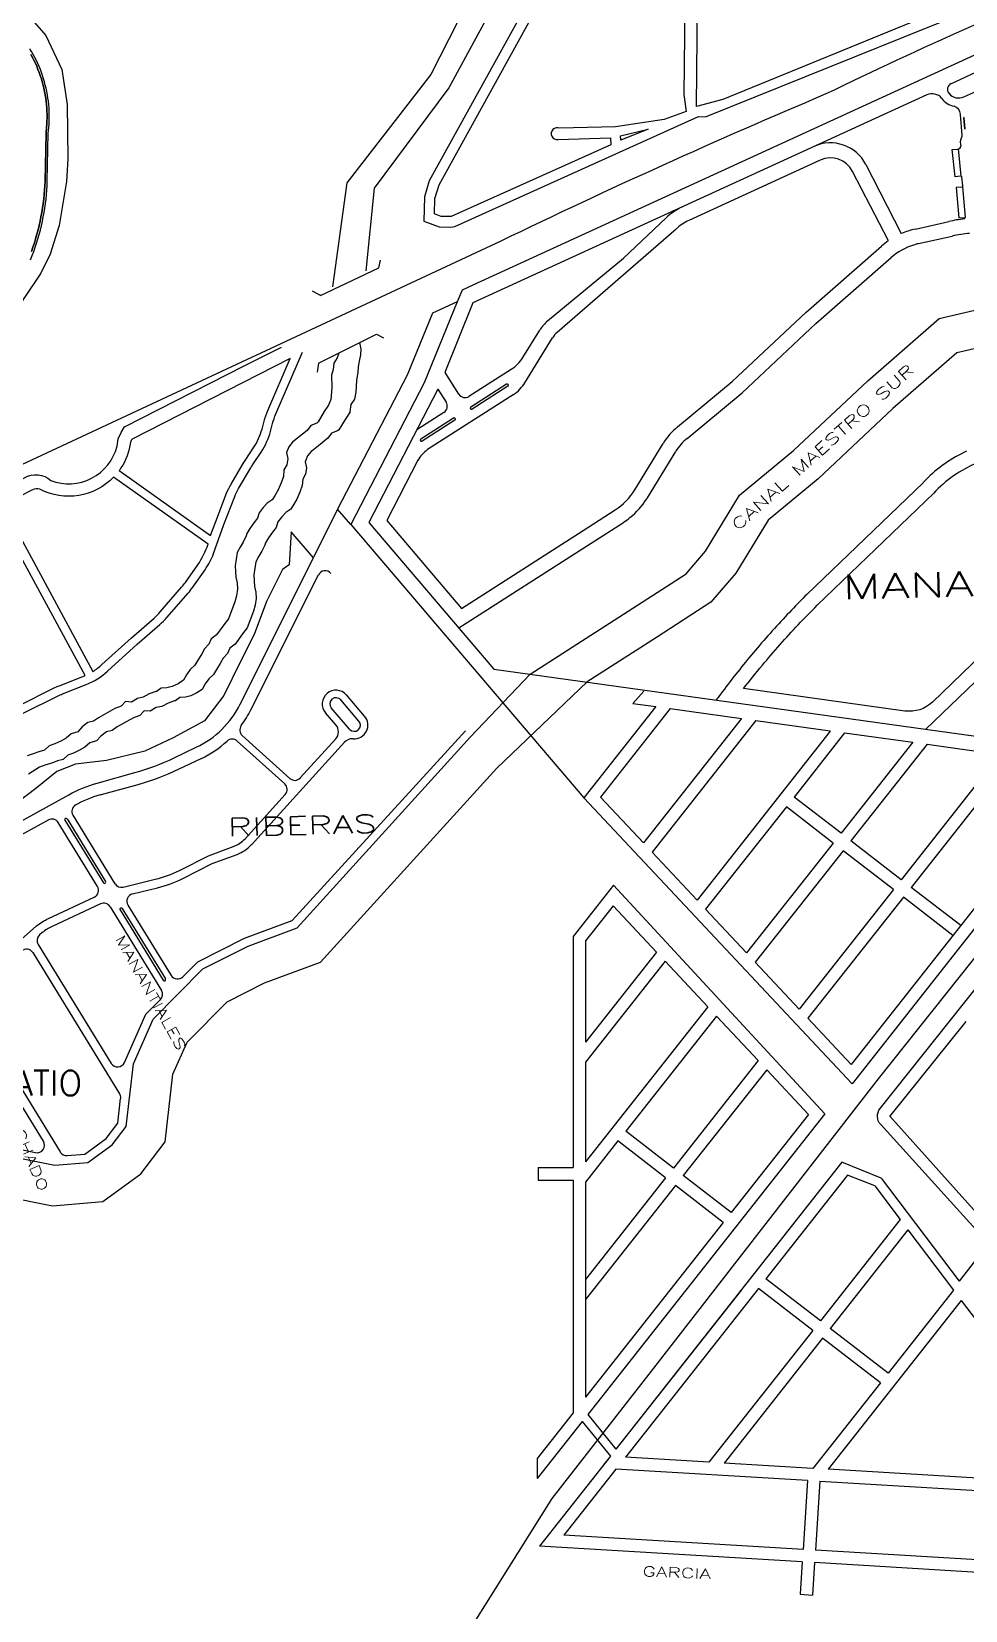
# Model space of a CAD drawing. Header units: millimetres. Extents: x 4374322 to 4409026, y 6503580 to 6534206.
# Drawn here: x 4382959 to 4383708, y 6519590 to 6520856 of the extents above; entities that cross this region are included whole.
import ezdxf

# ---------------------------------------------------------------- set-up
doc = ezdxf.new("R2010")
doc.units = ezdxf.units.MM
for name, color, linetype in [('CANAL', 252, 'Continuous'), ('FERROCARRIL', 252, 'VÍAS'), ('LINEA CALLE', 252, 'Continuous'), ('NOMBRE BARRIO', 8, 'Continuous'), ('NOMBRE CALLE', 252, 'Continuous')]:
    doc.layers.add(name, color=color, linetype=linetype)
doc.styles.add('ROMANS', font='romans')
doc.styles.add('S1', font='ROMANS')
doc.linetypes.add('VÍAS', pattern='A,3.81,[130,ltypeshp.shx,S=6.35,R=0,X=0,Y=0],3.81', length=7.62)

msp = doc.modelspace()

# ---------------------------------------------------------------- linework, layer by layer
at = {"layer": 'CANAL', "transparency": 33554687}
for p, q in [((4383190.3, 6520644.2), (4383237.3, 6520666.3)), ((4383237.3, 6520666.3), (4383238.6, 6520672.5)), ((4383226.8, 6520664), (4383226.8, 6520664)), ((4383190.3, 6520644.2), (4383183.9, 6520647.7)), ((4383686.7, 6520625.8), (4383715.3, 6520632.3)), ((4383629.4, 6520575.8), (4383686.7, 6520625.8)), ((4383188.9, 6520589.9), (4383235.3, 6520613.1)), ((4383223, 6520601.2), (4383222, 6520606.5)), ((4383235.3, 6520613.1), (4383241, 6520610.3)), ((4383718.2, 6520602.2), (4383700.7, 6520598.2)), ((4383188.9, 6520589.9), (4383187.7, 6520582.7)), ((4383201, 6520589.9), (4383200.6, 6520584.8)), ((4383203.9, 6520594.1), (4383201, 6520589.9)), ((4383205.2, 6520598), (4383203.9, 6520594.1)), ((4383220.9, 6520586.9), (4383221.8, 6520591.5)), ((4383221.8, 6520591.5), (4383222.7, 6520596.6)), ((4383222.7, 6520596.6), (4383223, 6520601.2)), ((4383700.7, 6520598.2), (4383649.5, 6520553.5)), ((4383200.6, 6520584.8), (4383199.2, 6520580.2)), ((4383199.2, 6520580.2), (4383199.5, 6520570)), ((4383219.6, 6520576.2), (4383220.5, 6520582.3)), ((4383220.5, 6520582.3), (4383220.9, 6520586.9)), ((4383199.5, 6520570), (4383198.7, 6520560.8)), ((4383218, 6520560.9), (4383218.9, 6520566.5)), ((4383218.9, 6520566.5), (4383219.3, 6520571.1)), ((4383219.3, 6520571.1), (4383219.6, 6520576.2)), ((4383569.7, 6520519.7), (4383629.4, 6520575.8)), ((4383193.4, 6520551), (4383188.5, 6520542.8)), ((4383196.8, 6520556.2), (4383193.4, 6520551)), ((4383198.7, 6520560.8), (4383196.8, 6520556.2)), ((4383214.1, 6520550.9), (4383215.1, 6520556.7)), ((4383215.1, 6520556.7), (4383218, 6520560.9)), ((4383649.5, 6520553.5), (4383589.6, 6520497.2)), ((4383182.6, 6520540), (4383179.7, 6520535.8)), ((4383187.4, 6520541.7), (4383182.6, 6520540)), ((4383188.5, 6520542.8), (4383187.4, 6520541.7)), ((4383210.1, 6520544.8), (4383205.2, 6520536.5)), ((4383214.1, 6520550.9), (4383210.1, 6520544.8)), ((4383168, 6520526.5), (4383165.1, 6520522.9)), ((4383172.1, 6520529.9), (4383168, 6520526.5)), ((4383179.7, 6520535.8), (4383172.1, 6520529.9)), ((4383196.4, 6520529.6), (4383188.8, 6520523.7)), ((4383199.2, 6520533.8), (4383196.4, 6520529.6)), ((4383204, 6520535.5), (4383199.2, 6520533.8)), ((4383205.2, 6520536.5), (4383204, 6520535.5)), ((4383165.1, 6520522.9), (4383163.1, 6520518.1)), ((4383163.1, 6520518.1), (4383164.1, 6520513.2)), ((4383164.1, 6520513.2), (4383163.3, 6520508.3)), ((4383180.1, 6520515.6), (4383178.1, 6520510.8)), ((4383183, 6520519.1), (4383180.1, 6520515.6)), ((4383184.7, 6520520.3), (4383183, 6520519.1)), ((4383188.8, 6520523.7), (4383184.7, 6520520.3)), ((4383526.6, 6520483.9), (4383569.7, 6520519.7)), ((4383161.1, 6520504.2), (4383160.8, 6520499.1)), ((4383163.3, 6520508.3), (4383161.1, 6520504.2)), ((4383178.3, 6520500.9), (4383176.2, 6520496.8)), ((4383178.1, 6520510.8), (4383179.1, 6520505.8)), ((4383179.1, 6520505.8), (4383178.3, 6520500.9)), ((4383156.5, 6520488.3), (4383154.1, 6520484.1)), ((4383158.9, 6520493.9), (4383156.5, 6520488.3)), ((4383160.8, 6520499.1), (4383158.9, 6520493.9)), ((4383175.8, 6520491.7), (4383173.9, 6520486.5)), ((4383176.2, 6520496.8), (4383175.8, 6520491.7)), ((4383589.6, 6520497.2), (4383549.5, 6520464)), ((4383147.6, 6520477.6), (4383144.3, 6520474.1)), ((4383151.7, 6520480.2), (4383147.6, 6520477.6)), ((4383154.1, 6520484.1), (4383151.7, 6520480.2)), ((4383169.1, 6520476.7), (4383166.7, 6520472.8)), ((4383171.5, 6520480.9), (4383169.1, 6520476.7)), ((4383173.9, 6520486.5), (4383171.5, 6520480.9)), ((4383499.1, 6520439.2), (4383526.6, 6520483.9)), ((4383139.8, 6520465.5), (4383136.9, 6520461.8)), ((4383141.2, 6520469.9), (4383139.8, 6520465.5)), ((4383144.3, 6520474.1), (4383141.2, 6520469.9)), ((4383156.2, 6520462.5), (4383154.8, 6520458.1)), ((4383159.3, 6520466.7), (4383156.2, 6520462.5)), ((4383162.6, 6520470.2), (4383159.3, 6520466.7)), ((4383166.7, 6520472.8), (4383162.6, 6520470.2)), ((4383549.5, 6520464), (4383523.5, 6520421.5)), ((4383130.7, 6520451.3), (4383128.4, 6520446.4)), ((4383131.2, 6520453.3), (4383130.7, 6520451.3)), ((4383131.2, 6520453.3), (4383130.7, 6520451.3)), ((4383133.6, 6520457.2), (4383131.2, 6520453.3)), ((4383136.9, 6520461.8), (4383133.6, 6520457.2)), ((4383148.6, 6520449.8), (4383146.2, 6520445.9)), ((4383151.9, 6520454.4), (4383148.6, 6520449.8)), ((4383151.9, 6520454.4), (4383148.6, 6520449.8)), ((4383154.8, 6520458.1), (4383151.9, 6520454.4)), ((4383123.5, 6520437.9), (4383122, 6520427.4)), ((4383125.9, 6520442.4), (4383123.5, 6520437.9)), ((4383128.4, 6520446.4), (4383125.9, 6520442.4)), ((4383143.4, 6520439), (4383140.9, 6520435)), ((4383145.7, 6520444), (4383143.4, 6520439)), ((4383146.2, 6520445.9), (4383145.7, 6520444)), ((4383483.6, 6520420.9), (4383499.1, 6520439.2)), ((4383122, 6520427.4), (4383122.4, 6520418.2)), ((4383138.5, 6520430.5), (4383137, 6520420)), ((4383140.9, 6520435), (4383138.5, 6520430.5)), ((4383122.4, 6520418.2), (4383123.6, 6520413.7)), ((4383123.6, 6520413.7), (4383123.9, 6520408.6)), ((4383137, 6520420), (4383137.4, 6520410.8)), ((4383523.5, 6520421.5), (4383503.6, 6520398.1)), ((4383123.1, 6520403.3), (4383121.8, 6520398.5)), ((4383123.9, 6520408.6), (4383123.1, 6520403.3)), ((4383137.4, 6520410.8), (4383138.6, 6520406.3)), ((4383138.9, 6520401.2), (4383138.1, 6520395.9)), ((4383138.6, 6520406.3), (4383138.9, 6520401.2)), ((4383121.8, 6520398.5), (4383116.7, 6520384.9)), ((4383136.8, 6520391.1), (4383131.7, 6520377.5)), ((4383138.1, 6520395.9), (4383136.8, 6520391.1)), ((4383112.8, 6520380.1), (4383106.9, 6520372)), ((4383116.7, 6520384.9), (4383112.8, 6520380.1)), ((4383131.7, 6520377.5), (4383127.8, 6520372.7)), ((4383100.8, 6520364.4), (4383097.3, 6520360.8)), ((4383102.7, 6520368.8), (4383100.8, 6520364.4)), ((4383106.9, 6520372), (4383102.7, 6520368.8)), ((4383117.7, 6520361.4), (4383115.8, 6520357)), ((4383121.9, 6520364.6), (4383117.7, 6520361.4)), ((4383127.8, 6520372.7), (4383121.9, 6520364.6)), ((4383092, 6520351.7), (4383089.5, 6520347.7)), ((4383094.9, 6520356.3), (4383092, 6520351.7)), ((4383097.3, 6520360.8), (4383094.9, 6520356.3)), ((4383109.9, 6520348.9), (4383107, 6520344.3)), ((4383112.3, 6520353.4), (4383109.9, 6520348.9)), ((4383115.8, 6520357), (4383112.3, 6520353.4)), ((4383083, 6520340), (4383080.6, 6520335.6)), ((4383085.9, 6520344.1), (4383083, 6520340)), ((4383089.5, 6520347.7), (4383085.9, 6520344.1)), ((4383100.9, 6520336.7), (4383098, 6520332.6)), ((4383104.5, 6520340.3), (4383100.9, 6520336.7)), ((4383107, 6520344.3), (4383104.5, 6520340.3)), ((4383053.1, 6520324.6), (4383048.1, 6520322)), ((4383053.1, 6520324.6), (4383048.1, 6520322)), ((4383058.3, 6520326.5), (4383053.1, 6520324.6)), ((4383058.3, 6520326.5), (4383053.1, 6520324.6)), ((4383062.5, 6520329.2), (4383058.5, 6520326.2)), ((4383062.5, 6520329.2), (4383058.5, 6520326.2)), ((4383067.1, 6520329.4), (4383062.5, 6520329.2)), ((4383067.1, 6520329.4), (4383062.5, 6520329.2)), ((4383071.5, 6520330.6), (4383067.1, 6520329.4)), ((4383071.5, 6520330.6), (4383067.1, 6520329.4)), ((4383076.3, 6520332.8), (4383071.5, 6520330.6)), ((4383076.3, 6520332.8), (4383071.5, 6520330.6)), ((4383080.6, 6520335.6), (4383076.3, 6520332.8)), ((4383086.5, 6520323.2), (4383082.1, 6520322)), ((4383091.3, 6520325.5), (4383086.5, 6520323.2)), ((4383095.6, 6520328.2), (4383091.3, 6520325.5)), ((4383098, 6520332.6), (4383095.6, 6520328.2)), ((4383025.4, 6520312.8), (4383012.4, 6520305.5)), ((4383025.4, 6520312.8), (4383012.4, 6520305.5)), ((4383030.6, 6520314.7), (4383025.4, 6520312.8)), ((4383030.6, 6520314.7), (4383025.4, 6520312.8)), ((4383034, 6520318.5), (4383030.6, 6520314.7)), ((4383034, 6520318.5), (4383030.6, 6520314.7)), ((4383038.8, 6520318.1), (4383034, 6520318.5)), ((4383038.8, 6520318.1), (4383034, 6520318.5)), ((4383043.5, 6520321), (4383038.8, 6520318.1)), ((4383043.5, 6520321), (4383038.8, 6520318.1)), ((4383048.1, 6520322), (4383043.5, 6520321)), ((4383048.1, 6520322), (4383043.5, 6520321)), ((4383049, 6520311.1), (4383045.6, 6520307.3)), ((4383049, 6520311.1), (4383045.6, 6520307.3)), ((4383053.8, 6520310.7), (4383049, 6520311.1)), ((4383053.8, 6520310.7), (4383049, 6520311.1)), ((4383058.5, 6520313.6), (4383053.8, 6520310.7)), ((4383058.5, 6520313.6), (4383053.8, 6520310.7)), ((4383063.1, 6520314.6), (4383058.5, 6520313.6)), ((4383063.1, 6520314.6), (4383058.5, 6520313.6)), ((4383068.1, 6520317.2), (4383063.1, 6520314.6)), ((4383068.1, 6520317.2), (4383063.1, 6520314.6)), ((4383073.3, 6520319.1), (4383068.1, 6520317.2)), ((4383073.3, 6520319.1), (4383068.1, 6520317.2)), ((4383077.5, 6520321.8), (4383073.5, 6520318.8)), ((4383077.5, 6520321.8), (4383073.5, 6520318.8)), ((4383082.1, 6520322), (4383077.5, 6520321.8)), ((4382999.3, 6520298.1), (4382995.8, 6520294.3)), ((4382999.3, 6520298.1), (4382995.8, 6520294.3)), ((4383003.8, 6520301.6), (4382999.3, 6520298.1)), ((4383003.8, 6520301.6), (4382999.3, 6520298.1)), ((4383008.4, 6520302.7), (4383003.8, 6520301.6)), ((4383008.4, 6520302.7), (4383003.8, 6520301.6)), ((4383012.4, 6520305.5), (4383008.4, 6520302.7)), ((4383012.4, 6520305.5), (4383008.4, 6520302.7)), ((4383027.4, 6520298.1), (4383023.4, 6520295.3)), ((4383027.4, 6520298.1), (4383023.4, 6520295.3)), ((4383040.4, 6520305.5), (4383027.4, 6520298.1)), ((4383040.4, 6520305.5), (4383027.4, 6520298.1)), ((4383045.6, 6520307.3), (4383040.4, 6520305.5)), ((4383045.6, 6520307.3), (4383040.4, 6520305.5)), ((4382982.1, 6520286.8), (4382977.3, 6520284.6)), ((4382982.1, 6520286.8), (4382977.3, 6520284.6)), ((4382986.4, 6520289.2), (4382982.1, 6520286.8)), ((4382986.4, 6520289.2), (4382982.1, 6520286.8)), ((4382990.3, 6520292.7), (4382986.4, 6520289.2)), ((4382990.3, 6520292.7), (4382986.4, 6520289.2)), ((4382995.8, 6520294.3), (4382990.3, 6520292.7)), ((4382995.8, 6520294.3), (4382990.3, 6520292.7)), ((4383005.3, 6520285.3), (4383001.4, 6520281.8)), ((4383005.3, 6520285.3), (4383001.4, 6520281.8)), ((4383010.8, 6520286.9), (4383005.3, 6520285.3)), ((4383010.8, 6520286.9), (4383005.3, 6520285.3)), ((4383014.3, 6520290.7), (4383010.8, 6520286.9)), ((4383014.3, 6520290.7), (4383010.8, 6520286.9)), ((4383018.8, 6520294.2), (4383014.3, 6520290.7)), ((4383018.8, 6520294.2), (4383014.3, 6520290.7)), ((4383023.4, 6520295.3), (4383018.8, 6520294.2)), ((4383023.4, 6520295.3), (4383018.8, 6520294.2)), ((4382959.9, 6520276.6), (4382955.1, 6520275.1)), ((4382959.9, 6520276.6), (4382955.1, 6520275.1)), ((4382964.4, 6520278.3), (4382959.9, 6520276.6)), ((4382964.4, 6520278.3), (4382959.9, 6520276.6)), ((4382969, 6520279.4), (4382964.4, 6520278.3)), ((4382969, 6520279.4), (4382964.4, 6520278.3)), ((4382972.8, 6520282.9), (4382969, 6520279.4)), ((4382972.8, 6520282.9), (4382969, 6520279.4)), ((4382977.3, 6520284.6), (4382972.8, 6520282.9)), ((4382977.3, 6520284.6), (4382972.8, 6520282.9)), ((4382987.8, 6520275.5), (4382984, 6520272)), ((4382987.8, 6520275.5), (4382984, 6520272)), ((4382992.3, 6520277.2), (4382987.8, 6520275.5)), ((4382992.3, 6520277.2), (4382987.8, 6520275.5)), ((4382997.1, 6520279.4), (4382992.3, 6520277.2)), ((4382997.1, 6520279.4), (4382992.3, 6520277.2)), ((4383001.4, 6520281.8), (4382997.1, 6520279.4)), ((4383001.4, 6520281.8), (4382997.1, 6520279.4)), ((4382964.9, 6520265.9), (4382956.3, 6520260.2)), ((4382964.9, 6520265.9), (4382956.3, 6520260.2)), ((4382970.1, 6520267.7), (4382964.9, 6520265.9)), ((4382970.1, 6520267.7), (4382964.9, 6520265.9)), ((4382974.9, 6520269.2), (4382970.1, 6520267.7)), ((4382974.9, 6520269.2), (4382970.1, 6520267.7)), ((4382979.4, 6520270.9), (4382974.9, 6520269.2)), ((4382979.4, 6520270.9), (4382974.9, 6520269.2)), ((4382984, 6520272), (4382979.4, 6520270.9)), ((4382984, 6520272), (4382979.4, 6520270.9))]:
    msp.add_line(p, q, dxfattribs=at)
at = {"layer": 'CANAL', "linetype": 'Continuous', "transparency": 33554687}
for p, q in [((4383440.9, 6520393.3), (4383483.6, 6520420.9)), ((4383358.7, 6520340.5), (4383440.9, 6520393.3)), ((4383503.6, 6520398.1), (4383460, 6520369.9)), ((4383460, 6520369.9), (4383404.2, 6520334.2)), ((4383310.8, 6520290.1), (4383358.7, 6520340.5)), ((4383331.8, 6520265.1), (4383404.2, 6520334.2)), ((4383171.7, 6520137), (4383310.8, 6520290.1)), ((4383132.3, 6520122.4), (4383171.7, 6520137)), ((4383096.1, 6520104.1), (4383132.3, 6520122.4)), ((4383056.3, 6520063.7), (4383096.1, 6520104.1)), ((4383040.3, 6520027.9), (4383056.3, 6520063.7)), ((4383034.6, 6519977.8), (4383040.3, 6520027.9)), ((4383023.4, 6519963), (4383034.6, 6519977.8)), ((4383003.9, 6519948.8), (4383023.4, 6519963)), ((4382977.3, 6519946.6), (4383003.9, 6519948.8))]:
    msp.add_line(p, q, dxfattribs=at)
at = {"layer": 'CANAL', "transparency": 33554687}
for points in [[(4383708.6, 6521180.2), (4383656.6, 6521160.8), (4383595.4, 6521154.1), (4383534.8, 6521131.9), (4383446, 6521094.8), (4383428.1, 6521069.7), (4383401.1, 6521044), (4383382.8, 6521005.4), (4383354.9, 6520961.7), (4383322.3, 6520906.7), (4383278.9, 6520821.4), (4383211.4, 6520734.4), (4383200, 6520651.1)], [(4383712, 6521159.1), (4383658, 6521142.5), (4383608, 6521139.4), (4383541, 6521114), (4383460.9, 6521077.6), (4383442.5, 6521054.5), (4383419.1, 6521029.8), (4383399.1, 6520994.9), (4383371.9, 6520951.7), (4383339.9, 6520896.5), (4383293.3, 6520810.6), (4383233.4, 6520730.3), (4383226.8, 6520664)], [(4382979.8, 6521018.3), (4382971.6, 6521000.9), (4382956, 6520981.6), (4382936.7, 6520959.1), (4382929.2, 6520945), (4382925.2, 6520927), (4382929, 6520900.9), (4382942.5, 6520884.5), (4382970.1, 6520852.6), (4382983, 6520825.4), (4382987.1, 6520797.3), (4382987.8, 6520753.8), (4382986.8, 6520735.5), (4382980.9, 6520700.3), (4382973.5, 6520677.4), (4382966.2, 6520662), (4382952.5, 6520641.7), (4382943.8, 6520625.3), (4382935.2, 6520603.1), (4382930.2, 6520580.8), (4382915.6, 6520552)], [(4382957.8, 6520672.7), (4382959.1, 6520676.1), (4382960.4, 6520679.4), (4382961.6, 6520682.8), (4382962.7, 6520686.2), (4382963.8, 6520689.7), (4382964.8, 6520693.1), (4382965.7, 6520696.6), (4382966.6, 6520700.1), (4382967.4, 6520703.6), (4382968.1, 6520707.1), (4382968.7, 6520710.7), (4382969.3, 6520714.2), (4382969.8, 6520717.8), (4382970.3, 6520721.4), (4382970.6, 6520725), (4382970.9, 6520728.5), (4382971.2, 6520732.1), (4382971.3, 6520735.7), (4382972.1, 6520774.3), (4382972.6, 6520778.7), (4382972.7, 6520781.4), (4382972.9, 6520784), (4382972.9, 6520786.7), (4382972.9, 6520789.3), (4382972.8, 6520791.9), (4382972.7, 6520794.6), (4382972.4, 6520797.2), (4382972.2, 6520799.9), (4382971.8, 6520802.5), (4382971.4, 6520805.1), (4382970.9, 6520807.7), (4382970.4, 6520810.3), (4382969.7, 6520812.9), (4382969, 6520815.4), (4382968.3, 6520818), (4382967.5, 6520820.5), (4382966.6, 6520823), (4382965.7, 6520825.5), (4382964.7, 6520827.9), (4382963.6, 6520830.3), (4382962.5, 6520832.7), (4382961.3, 6520835.1), (4382960, 6520837.4), (4382958.7, 6520839.7), (4382957.3, 6520842)]]:
    msp.add_lwpolyline(points, dxfattribs=at)
at = {"layer": 'CANAL', "linetype": 'Continuous', "transparency": 33554687}
for points in [[(4382483.2, 6519885.9), (4382547.3, 6519887.1), (4382588.2, 6519884.1), (4382623.9, 6519890.2), (4382643.6, 6519899.4), (4382657.5, 6519906), (4382675.4, 6519920.6), (4382692.6, 6519944.2), (4382704.4, 6519957.1), (4382719.2, 6519964.5), (4382743.3, 6519963.9), (4382780.4, 6519955.7), (4382819.2, 6519947.8), (4382898.1, 6519929.7), (4382975.4, 6519914.1), (4383015.7, 6519917.5), (4383046.4, 6519939.8), (4383065.9, 6519965.5), (4383072, 6520019.6), (4383083.5, 6520045.3), (4383115.5, 6520077.8), (4383145.4, 6520092.8), (4383190.5, 6520109.6), (4383331.8, 6520265.1)], [(4382488.5, 6519918.2), (4382548.2, 6519919.3), (4382586.6, 6519916.5), (4382614.1, 6519921.2), (4382647.2, 6519936.8), (4382667.4, 6519964.5), (4382684.5, 6519983.2), (4382711.9, 6519997), (4382747.2, 6519996), (4382787.1, 6519987.2), (4382830.4, 6519978.4), (4382905, 6519961.2), (4382977.3, 6519946.6), (4383003.9, 6519948.8), (4383023.4, 6519963), (4383034.6, 6519977.8), (4383040.3, 6520027.9), (4383056.3, 6520063.7), (4383096.1, 6520104.1)]]:
    msp.add_lwpolyline(points, dxfattribs=at)
at = {"layer": 'FERROCARRIL', "ltscale": 0.3, "transparency": 33554687}
msp.add_lwpolyline([(4378346.5, 6520095), (4381002.5, 6520286.7), (4382612.5, 6520402.9, 0.074404), (4382938.9, 6520502.9), (4383335.4, 6520688, -0.013028), (4383596.1, 6520806, -0.015864), (4383825.9, 6520908.7), (4383865.3, 6520924.7), (4384438.8, 6521025.2), (4386238.2, 6521340.6)], format="xyb", dxfattribs=at)
msp.add_lwpolyline([(4383100.1, 6519244.9), (4383123.4, 6519276.4), (4383376.1, 6519679.4), (4383455.9, 6519781.5), (4383638, 6520016), (4383834.2, 6520262.3), (4384198.9, 6520748.9)], dxfattribs=at)
at = {"layer": 'LINEA CALLE', "transparency": 33554687}
for p, q in [((4383696.1, 6520814), (4383719.9, 6520825)), ((4383694.4, 6520806.2), (4383694.6, 6520806)), ((4383694.5, 6520806.3), (4383694.7, 6520806)), ((4383706.4, 6520803.4), (4383721.3, 6520810.2)), ((4383705.1, 6520772.6), (4383703.6, 6520789.4)), ((4383707.1, 6520777.9), (4383706.3, 6520786.7)), ((4383707.1, 6520777.9), (4383706.3, 6520786.7)), ((4383707.4, 6520777.9), (4383706.6, 6520786.7)), ((4383707.4, 6520777.9), (4383706.6, 6520786.7)), ((4383704.1, 6520764.6), (4383703.8, 6520767.9)), ((4383697, 6520761.1), (4383701.3, 6520761.6)), ((4383699.4, 6520739.3), (4383697, 6520761.1)), ((4383704.3, 6520739.8), (4383702, 6520761.7)), ((4383703.8, 6520739.8), (4383699.4, 6520739.3)), ((4383704.7, 6520731.1), (4383700.2, 6520730.7)), ((4383700.2, 6520730.7), (4383702.4, 6520706.4)), ((4383705.6, 6520732.2), (4383704.9, 6520738.9)), ((4383705.2, 6520731.3), (4383707.4, 6520706.7)), ((4383702.4, 6520706.4), (4383707.4, 6520706.8)), ((4383707, 6520705.5), (4383707.4, 6520706.7)), ((4383441, 6520316.9), (4383459.3, 6520314.4)), ((4383470.8, 6520312.8), (4383528, 6520304.9)), ((4383539.5, 6520303.3), (4383599.3, 6520295)), ((4383610.8, 6520293.4), (4383665.4, 6520285.8)), ((4383676.9, 6520284.2), (4383735.4, 6520276.1)), ((4383401.7, 6520241.3), (4383616.7, 6520012)), ((4383414.9, 6520241.9), (4383449.4, 6520205.1)), ((4383456.4, 6520197.8), (4383492.4, 6520159.3)), ((4383499.3, 6520152), (4383532.2, 6520116.9)), ((4383539.1, 6520109.5), (4383574.4, 6520071.8)), ((4383581.3, 6520064.5), (4383616.1, 6520027.4)), ((4383581, 6519693.7), (4383427.4, 6519702.9)), ((4383502, 6519708.5), (4383434.9, 6519712.5)), ((4383585.4, 6519703.5), (4383514.1, 6519707.7)), ((4383755.4, 6519693.3), (4383597.6, 6519702.8)), ((4383747.5, 6519683.8), (4383590.9, 6519693.1)), ((4383576.7, 6519628.6), (4383366, 6519641.1)), ((4383577.4, 6519638.5), (4383385.7, 6519650)), ((4383743.2, 6519618.6), (4383586.7, 6519628)), ((4383743.9, 6519628.6), (4383587.4, 6519638))]:
    msp.add_line(p, q, dxfattribs=at)
at = {"layer": 'LINEA CALLE', "linetype": 'Continuous', "transparency": 33554687}
for p, q in [((4383676.7, 6520805.1), (4383312.7, 6520638.2)), ((4383591.1, 6520752.7), (4383485.7, 6520704.4)), ((4383645.9, 6520687.9), (4383617.2, 6520743.6)), ((4383656.3, 6520693.7), (4383628, 6520749)), ((4383433.3, 6520674.2), (4383467.7, 6520706.5)), ((4383667.5, 6520697.4), (4383694.4, 6520703.4)), ((4383380.3, 6520614.6), (4383475.8, 6520697.7)), ((4383670.1, 6520685.7), (4383697.1, 6520691.7)), ((4383579.7, 6520630.6), (4383640.4, 6520683.6)), ((4383372.6, 6520623.8), (4383433.3, 6520674.2)), ((4383587.8, 6520621.7), (4383648.2, 6520674.5)), ((4383300.1, 6520639), (4383280.2, 6520629.9)), ((4383312.7, 6520638.2), (4383290, 6520582.5)), ((4383520.7, 6520575.2), (4383579.7, 6520630.6)), ((4383352.7, 6520594.5), (4383366.2, 6520616.4)), ((4383528.6, 6520566.2), (4383587.8, 6520621.7)), ((4383354.3, 6520574.1), (4383376.4, 6520610.1)), ((4383290, 6520582.5), (4383301.2, 6520565.1)), ((4383343.3, 6520584.9), (4383309.5, 6520563.2)), ((4383273.6, 6520574), (4383214.8, 6520460.4)), ((4383284.5, 6520568.9), (4383229.1, 6520462)), ((4383344.9, 6520564.5), (4383276.3, 6520520.6)), ((4383284.5, 6520568.9), (4383291.1, 6520558.6)), ((4383339.5, 6520573), (4383311, 6520554.7)), ((4383340.6, 6520571.3), (4383312.1, 6520553)), ((4383476.7, 6520538.7), (4383520.7, 6520575.2)), ((4383484.4, 6520529.5), (4383528.6, 6520566.2)), ((4383289.3, 6520550.3), (4383267.7, 6520536.4)), ((4383297.1, 6520545.8), (4383270.9, 6520529)), ((4383298.2, 6520544.1), (4383272, 6520527.3)), ((4383442.4, 6520488.2), (4383465.3, 6520525.5)), ((4383452.6, 6520482), (4383475.5, 6520519.1)), ((4383268.5, 6520512), (4383243.5, 6520463.7)), ((4383580.4, 6520404.3), (4383673.7, 6520494)), ((4383243.5, 6520463.7), (4383303.6, 6520393.2)), ((4383401, 6520455.6), (4383426.7, 6520472.2)), ((4383214.8, 6520460.4), (4383401.7, 6520241.3)), ((4383229.1, 6520462), (4383329.3, 6520344.6)), ((4383303.6, 6520393.2), (4383401, 6520455.6)), ((4383407.5, 6520445.5), (4383433.3, 6520462.2)), ((4383301.3, 6520377.5), (4383407.5, 6520445.5)), ((4383134.6, 6520311.9), (4383188.7, 6520420)), ((4383676, 6520296.4), (4383753, 6520370.6)), ((4383329.3, 6520344.6), (4383827.9, 6520275.3)), ((4383225.8, 6520306.7), (4383211.2, 6520323.8)), ((4383404.2, 6520334.2), (4383404.2, 6520334.2)), ((4383213.6, 6520296.3), (4383199, 6520313.4)), ((4383221.2, 6520302.8), (4383206.6, 6520319.9)), ((4383202.8, 6520299.7), (4383194.4, 6520309.5)), ((4383161.7, 6520252.4), (4383123.7, 6520286.8)), ((4383165.8, 6520256.8), (4383127.7, 6520291.3)), ((4383135.1, 6520203.7), (4383209.7, 6520285.8)), ((4383167.7, 6520143), (4383306.7, 6520294.9)), ((4383174.2, 6520257.3), (4383202.6, 6520288.5)), ((4383077.1, 6520264.5), (4383094.8, 6520272.9)), ((4383013.7, 6520243.6), (4383044.1, 6520252.1)), ((4383129.9, 6520208.4), (4383162.1, 6520243.9)), ((4382985.4, 6520223.3), (4383016.3, 6520173.1)), ((4382987.1, 6520224.4), (4383018, 6520174.2)), ((4382991.8, 6520227.3), (4383025.5, 6520172.3)), ((4382979.2, 6520218.3), (4382979.3, 6520218.4)), ((4383100.7, 6520194.9), (4383121.1, 6520202.5)), ((4383077.3, 6520183.1), (4383100.7, 6520194.9)), ((4383080.4, 6520176.8), (4383103.5, 6520188.5)), ((4383103.5, 6520188.5), (4383123.5, 6520195.9)), ((4383032.1, 6520169.7), (4383057.9, 6520176)), ((4383039.7, 6520164.3), (4383059.6, 6520169.1)), ((4383013.9, 6520156.2), (4382975.3, 6520138.2)), ((4383021.6, 6520153.9), (4383062.9, 6520086.9)), ((4383029.6, 6520151.4), (4383064.3, 6520095)), ((4383031.3, 6520152.5), (4383066, 6520096)), ((4383036, 6520155.3), (4383070.7, 6520098.9)), ((4382967.2, 6520133.2), (4382965, 6520131.3)), ((4383129.5, 6520128.8), (4383167.7, 6520143)), ((4382963.9, 6520123.7), (4383022.5, 6520028.3)), ((4383091.9, 6520109.8), (4383129.5, 6520128.8)), ((4382959.7, 6520117.2), (4383029.3, 6520004)), ((4383080.1, 6520097.8), (4383091.9, 6520109.8)), ((4382909.1, 6520075.3), (4382981.7, 6519957.3)), ((4383050.4, 6520067.7), (4383062, 6520079.5)), ((4383033.1, 6520029), (4383050.4, 6520067.7)), ((4383027.9, 6519980.5), (4383030.1, 6520000.2)), ((4383018.5, 6519968.1), (4383027.9, 6519980.5)), ((4383001.4, 6519955.6), (4383018.5, 6519968.1)), ((4382987.3, 6519954.4), (4383001.4, 6519955.6))]:
    msp.add_line(p, q, dxfattribs=at)
at = {"layer": 'LINEA CALLE', "transparency": 33554687}
for points in [[(4383494.5, 6521046.9), (4383485.9, 6521057.9), (4383470.6, 6521059.6), (4383458.4, 6521054), (4383445.1, 6521039.2), (4383277.6, 6520736.2), (4383273.7, 6520723.3), (4383273.2, 6520703.8), (4383285.7, 6520699.2), (4383294.9, 6520698.9), (4383298.2, 6520699.5), (4383482.4, 6520782.5), (4383493.7, 6520787.6), (4383499.2, 6520787.5), (4383658.6, 6520851.5), (4383691.1, 6520864.6), (4383766.8, 6520898.2), (4383834.7, 6520928.3)], [(4384564.7, 6521023.6), (4384342.3, 6520989.3), (4384065.9, 6520949.2), (4383860.8, 6520913.2), (4383734.2, 6520845.6), (4383312.7, 6520652.5), (4383303.9, 6520648.4), (4383300.1, 6520639), (4383273.6, 6520574)], [(4382958.5, 6520679.5), (4382959.7, 6520682.9), (4382960.9, 6520686.3), (4382961.9, 6520689.7), (4382962.9, 6520693.2), (4382963.9, 6520696.7), (4382964.7, 6520700.2), (4382965.5, 6520703.7), (4382966.2, 6520707.2), (4382966.9, 6520710.7), (4382967.5, 6520714.3), (4382968, 6520717.8), (4382968.4, 6520721.4), (4382968.8, 6520725), (4382969.1, 6520728.6), (4382969.3, 6520732.2), (4382969.5, 6520735.8), (4382970.3, 6520774.3), (4382970.7, 6520778.8), (4382970.9, 6520781.4), (4382971, 6520784), (4382971.1, 6520786.7), (4382971.1, 6520789.3), (4382971, 6520792), (4382970.8, 6520794.6), (4382970.6, 6520797.3), (4382970.3, 6520799.9), (4382970, 6520802.5), (4382969.6, 6520805.1), (4382969.1, 6520807.7), (4382968.5, 6520810.3), (4382967.9, 6520812.9), (4382967.2, 6520815.5), (4382966.5, 6520818), (4382965.6, 6520820.5), (4382964.8, 6520823), (4382963.8, 6520825.5), (4382962.8, 6520828), (4382961.8, 6520830.4), (4382960.6, 6520832.8), (4382959.4, 6520835.1), (4382958.2, 6520837.5)], [(4382958.2, 6520837.5), (4382959.4, 6520835.1), (4382960.6, 6520832.8), (4382961.8, 6520830.4), (4382962.8, 6520828), (4382963.8, 6520825.5), (4382964.8, 6520823), (4382965.6, 6520820.5), (4382966.5, 6520818), (4382967.2, 6520815.5), (4382967.9, 6520812.9), (4382968.5, 6520810.3), (4382969.1, 6520807.7), (4382969.6, 6520805.1), (4382970, 6520802.5), (4382970.3, 6520799.9), (4382970.6, 6520797.3), (4382970.8, 6520794.6), (4382971, 6520792), (4382971.1, 6520789.3), (4382971.1, 6520786.7), (4382971, 6520784), (4382970.9, 6520781.4), (4382970.7, 6520778.8), (4382970.3, 6520774.3), (4382969.5, 6520735.8), (4382969.3, 6520732.2), (4382969.1, 6520728.6), (4382968.8, 6520725), (4382968.4, 6520721.4), (4382968, 6520717.8), (4382967.5, 6520714.3), (4382966.9, 6520710.7), (4382966.2, 6520707.2), (4382965.5, 6520703.7), (4382964.7, 6520700.2), (4382963.9, 6520696.7), (4382962.9, 6520693.2), (4382961.9, 6520689.7), (4382960.9, 6520686.3), (4382959.7, 6520682.9), (4382958.5, 6520679.5)], [(4383431.2, 6520768.7), (4383431.1, 6520772.2), (4383453.1, 6520777.5), (4383431.2, 6520768.7)], [(4383441, 6520316.9), (4383449.7, 6520326.9)], [(4383459.3, 6520314.4), (4383401.7, 6520241.3)], [(4383470.8, 6520312.8), (4383414.9, 6520241.9)], [(4383528, 6520304.9), (4383449.4, 6520205.1)], [(4383539.5, 6520303.3), (4383456.4, 6520197.8)], [(4383599.2, 6520294.8), (4383492.4, 6520159.3)], [(4383610.8, 6520293.4), (4383570.2, 6520241.9)], [(4383665.4, 6520285.8), (4383607.9, 6520212.9)], [(4383676.9, 6520284.2), (4383615.8, 6520206.8)], [(4383735.4, 6520276.1), (4383656.2, 6520175.6)], [(4383746.9, 6520274.5), (4383664.1, 6520169.5)], [(4383804.6, 6520266.5), (4383616.1, 6520027.4)], [(4383816, 6520264.9), (4383616.7, 6520012)], [(4383607.9, 6520212.9), (4383570.2, 6520241.9)], [(4383564.1, 6520234.1), (4383499.3, 6520152)], [(4383601.7, 6520205), (4383564.1, 6520234.1)], [(4383601.7, 6520205), (4383532.2, 6520116.9)], [(4383609.6, 6520198.9), (4383539.1, 6520109.5)], [(4383650, 6520167.7), (4383609.6, 6520198.9)], [(4383656.2, 6520175.6), (4383615.8, 6520206.8)], [(4383425.4, 6520171.2), (4383393, 6520130.1)], [(4383425.4, 6520171.2), (4383594.9, 6519988)], [(4383650, 6520167.7), (4383574.4, 6520071.8)], [(4383657.9, 6520161.6), (4383581.3, 6520064.5)], [(4383697.7, 6520130.9), (4383657.9, 6520161.6)], [(4383703.9, 6520138.8), (4383664.1, 6520169.5)], [(4383425.2, 6520154.8), (4383403, 6520126.6)], [(4383425.2, 6520154.8), (4383460, 6520117.6)], [(4383393, 6520130.1), (4383393, 6519944.8)], [(4383403, 6520126.6), (4383403, 6520045.3)], [(4383460, 6520117.6), (4383403, 6520045.3)], [(4383466.9, 6520110.2), (4383403, 6520029.2)], [(4383466.9, 6520110.2), (4383501.1, 6520073.7)], [(4383501.1, 6520073.7), (4383403, 6519949.3)], [(4383508, 6520066.3), (4383435.2, 6519973.9)], [(4383508, 6520066.3), (4383541.4, 6520030.6)], [(4383708, 6520062), (4383646.8, 6519985.7)], [(4383403, 6520029.2), (4383403, 6519949.3)], [(4383541.4, 6520030.6), (4383473.4, 6519944.4)], [(4383548.3, 6520023.2), (4383481.3, 6519938.3)], [(4383548.3, 6520023.2), (4383581.7, 6519987.4)], [(4383594.9, 6519988), (4383404.7, 6519746.7)], [(4383581.7, 6519987.4), (4383519.7, 6519908.7)], [(4383721.2, 6519903.4), (4383647, 6519985.9)], [(4383473.4, 6519944.4), (4383435.2, 6519973.9)], [(4383429, 6519966.1), (4383403, 6519933.2)], [(4383467.2, 6519936.5), (4383429, 6519966.1)], [(4383364.9, 6519944.8), (4383364.9, 6519934.8)], [(4383364.9, 6519944.8), (4383393, 6519944.8)], [(4383608.6, 6519949), (4383427.3, 6519718.9)], [(4383640.2, 6519936.4), (4383608.6, 6519949)], [(4383364.9, 6519934.8), (4383393, 6519934.8)], [(4383393, 6519934.8), (4383393, 6519748)], [(4383467.2, 6519936.5), (4383403, 6519855.1)], [(4383403, 6519933.2), (4383403, 6519760.7)], [(4383519.7, 6519908.7), (4383481.3, 6519938.3)], [(4383613.2, 6519938.6), (4383547.7, 6519855.6)], [(4383635, 6519930), (4383613.2, 6519938.6)], [(4383640.2, 6519936.4), (4383702.6, 6519853.8)], [(4383475.1, 6519930.4), (4383403, 6519839)], [(4383513.5, 6519900.8), (4383475.1, 6519930.4)], [(4383635, 6519930), (4383655.4, 6519903)], [(4383513.5, 6519900.8), (4383403, 6519760.7)], [(4383655.4, 6519903), (4383591.4, 6519821.9)], [(4383661.6, 6519894.8), (4383599.3, 6519815.8)], [(4383661.6, 6519894.8), (4383698.1, 6519846.4)], [(4383726.3, 6519883.9), (4383702.6, 6519853.8)], [(4383591.4, 6519821.9), (4383547.7, 6519855.6)], [(4383528, 6519846.7), (4383427.3, 6519718.9)], [(4383541.6, 6519847.7), (4383434.9, 6519712.5)], [(4383585.2, 6519814), (4383541.6, 6519847.7)], [(4383698.1, 6519846.4), (4383645.7, 6519780)], [(4383704.3, 6519838.2), (4383597.6, 6519702.8)], [(4383704.3, 6519838.2), (4383804.7, 6519706.5)], [(4383585.2, 6519814), (4383502, 6519708.5)], [(4383593.1, 6519807.9), (4383514.1, 6519707.7)], [(4383639.5, 6519772.1), (4383593.1, 6519807.9)], [(4383645.7, 6519780), (4383599.3, 6519815.8)], [(4383639.5, 6519772.1), (4383585.4, 6519703.5)], [(4383393, 6519748), (4383364.2, 6519711.5)], [(4383400.3, 6519741.1), (4383364.2, 6519695.3)], [(4383400.3, 6519741.1), (4383422.9, 6519713.3)], [(4383404.7, 6519746.7), (4383427.3, 6519718.9)], [(4383364.2, 6519711.5), (4383364.2, 6519695.3)], [(4383422.9, 6519713.3), (4383366, 6519641.1)], [(4383427.4, 6519702.9), (4383385.7, 6519650)], [(4383422.9, 6519713.3), (4383417.5, 6519706.5)], [(4383581, 6519693.8), (4383577.4, 6519638.5)], [(4383590.9, 6519693.2), (4383587.4, 6519638)], [(4383576.7, 6519628.6), (4383575, 6519602.7)], [(4383586.7, 6519628), (4383585, 6519602)], [(4383575, 6519602.7), (4383585, 6519602)]]:
    msp.add_lwpolyline(points, dxfattribs=at)
for points in [[(4383552.6, 6521051.5, 1.091046), (4383555.4, 6521042.7), (4383599.1, 6521060.5), (4383629.9, 6520987.7), (4383584.3, 6520968.4), (4383561.6, 6520936.2, 1.053617), (4383569.4, 6520931.6), (4383589.2, 6520960.4), (4383633.5, 6520978.9), (4383681.7, 6520870.2), (4383513, 6520801.2), (4383492, 6520795.6), (4383494.5, 6521046.9)], [(4382002.7, 6520353.5), (4382465.1, 6520387.2), (4382476.7, 6520386.7), (4382490.3, 6520386.2), (4382669.7, 6520395.1), (4382758.3, 6520410.1), (4382825.8, 6520433.1), (4382952.9, 6520497.9, -0.33051), (4382974.1, 6520495.8, 0.448534), (4383027.2, 6520523.2), (4383028.2, 6520529.3), (4383030.5, 6520534.3), (4383033.2, 6520538.8), (4383129.8, 6520588), (4383159.2, 6520602.6)], [(4382952, 6520309.1), (4382979.5, 6520322.9, -0.022938), (4382983.6, 6520324.7), (4383002.5, 6520332.2, 0.0915), (4383019.7, 6520342.9), (4383043.3, 6520364.5), (4383061.5, 6520380.2, 0.035301), (4383067.1, 6520385.8), (4383084.3, 6520405.5, 0.026152), (4383087.9, 6520410.1), (4383097.8, 6520424.2, 0.066166), (4383104.6, 6520437.2), (4383113, 6520460.6), (4383121.7, 6520482.9, -0.039966), (4383124.7, 6520489.3), (4383134.4, 6520505.9, -0.014899), (4383136.2, 6520508.7), (4383142.8, 6520518.6, 0.081466), (4383150.3, 6520535.1), (4383152, 6520541.5, -0.035938), (4383154.6, 6520549.1), (4383176, 6520598.7)], [(4383717.3, 6520509.9), (4383725.4, 6520510.4), (4383729, 6520508.9), (4383730.6, 6520506.1), (4383731.6, 6520501.3), (4383747.3, 6520386.8), (4383747.5, 6520385.3), (4383747.1, 6520382.4), (4383744.7, 6520379.2), (4383681.2, 6520318.1, -0.229938), (4383659.1, 6520310.9), (4383529.7, 6520328.9, -0.008412), (4383544.8, 6520347.6, -0.007625), (4383558.9, 6520364.1, -0.007623), (4383573.6, 6520380.1, -0.007623), (4383588.8, 6520395.7), (4383682.2, 6520485.6)], [(4382951.3, 6520447), (4383007.8, 6520342.6, 0.046076), (4383015, 6520348.1), (4383038.7, 6520369.7), (4383057, 6520385.5, 0.035301), (4383061.9, 6520390.4), (4383079, 6520410.1, 0.026152), (4383082.2, 6520414.1), (4383092, 6520428.2, 0.067405), (4383100.2, 6520444.6), (4383024.5, 6520498.5, -0.333915), (4382965.2, 6520488.8, 0.210893), (4382959.5, 6520488.3), (4382936.3, 6520476.5)], [(4383726.3, 6519883.9), (4383639.7, 6519979.2, -0.368717), (4383639.3, 6519992.2), (4383852.4, 6520259.8)]]:
    msp.add_lwpolyline(points, format="xyb", dxfattribs=at)
for points in [[(4383452.5, 6521035.1), (4383463.3, 6521047.5), (4383472, 6521051.7), (4383480.9, 6521051.5), (4383484.5, 6521043.6), (4383481.9, 6520805.4), (4383483.6, 6520791.8), (4383466.1, 6520785.2), (4383427.1, 6520779.4), (4383382.2, 6520778.2, 1.359892), (4383380.9, 6520769.3), (4383423.1, 6520770.6), (4383423.3, 6520765), (4383295.1, 6520707.4), (4383287.3, 6520707.6), (4383281.9, 6520709.7), (4383282.2, 6520722), (4383285.5, 6520732.9)], [(4383166.2, 6520593.7), (4383039.4, 6520529, 0.108169), (4383038, 6520526.4, -0.111244), (4383030.3, 6520505.8, -0.011412), (4383029, 6520503.9), (4383102.3, 6520451.7), (4383106.4, 6520463), (4383115.1, 6520485.5, -0.039966), (4383118.7, 6520492.8), (4383128.4, 6520509.4, -0.014899), (4383130.4, 6520512.6), (4383136.9, 6520522.4, 0.081466), (4383143.5, 6520536.9), (4383145.2, 6520543.3, -0.035938), (4383148.2, 6520551.9)], [(4383001.6, 6520339.3), (4382948.3, 6520437.9), (4382872.8, 6520401.7), (4382922.8, 6520300.2), (4382946.5, 6520314, -0.011938), (4382948.8, 6520315.3), (4382976.3, 6520329.1, -0.022938), (4382981, 6520331.2)]]:
    msp.add_lwpolyline(points, format="xyb", close=True, dxfattribs=at)
at = {"layer": 'LINEA CALLE', "linetype": 'Continuous', "transparency": 33554687}
for points in [[(4383280.2, 6520629.9), (4383260, 6520580.3), (4383204.1, 6520472.9)], [(4383214.8, 6520460.4), (4383204.1, 6520472.9), (4383184.8, 6520433.9)], [(4383167, 6520454.6), (4383165.3, 6520428.1), (4383160, 6520424.4), (4383147.2, 6520398.8), (4383137.1, 6520372.4), (4383125.9, 6520350.1), (4383112.8, 6520323.4), (4383097.4, 6520303), (4383072.2, 6520289.5), (4383049.5, 6520278.6), (4383018.8, 6520271.2), (4382993.9, 6520268.3), (4382979, 6520262.4), (4382962.1, 6520248.8), (4382948.8, 6520238.5)]]:
    msp.add_lwpolyline(points, dxfattribs=at)
for points in [[(4382937.2, 6520215.3), (4382988.6, 6520243.8, -0.058628), (4383011.2, 6520253.1), (4383041.6, 6520261.5, 0.043367), (4383073, 6520273.3), (4383090.8, 6520281.8, 0.166992), (4383126.1, 6520316.5), (4383184.8, 6520433.8), (4383167, 6520454.6)], [(4382905.9, 6520088.4), (4382962.7, 6520138.6, -0.059759), (4382972.3, 6520144.5), (4383009, 6520161.7, 0.448237), (4383011.6, 6520170.2), (4382980.1, 6520221.4, 0.400972), (4382972.1, 6520223.5), (4382941.8, 6520206.7, 0.073)], [(4382906.4, 6519968.1), (4382961.9, 6519956.8, 0.655849), (4382968.2, 6519965.9), (4382930.3, 6520027.4, 0.200769)]]:
    msp.add_lwpolyline(points, format="xyb", dxfattribs=at)
at = {"layer": 'LINEA CALLE', "transparency": 33554687}
for centre, radius, start, end in [((4383680.8, 6520796), 10, 37.5308, 114.6912), ((4383698.2, 6520809.5), 5, 114.6912, 220.449), ((4383702.2, 6520812.5), 10, 220.449, 294.6912), ((4383702.2, 6520812.5), 17, 217.5308, 257.4618), ((4383696.9, 6520789.4), 6.71, 0.3418, 75.3653), ((4383706.5, 6520786.7), 0.15, 5.2061, 185.2061), ((4383706.5, 6520786.7), 0.15, 5.2061, 185.2061), ((4383706.5, 6520786.7), 0.15, 5.2061, 185.2061), ((4383706.5, 6520786.7), 0.15, 5.2061, 185.2061), ((4383709.3, 6520768.1), 5.48, 148.1292, 182.3107), ((4383702.1, 6520772.6), 3.04, 328.1292, 359.6167), ((4383707.3, 6520777.9), 0.15, 185.2061, 5.2061), ((4383707.3, 6520777.9), 0.15, 185.2061, 5.2061), ((4383701.1, 6520764.6), 3.04, 274.8423, 0.1076), ((4383704, 6520738.8), 1, 5.697, 96.188), ((4383704.6, 6520732.1), 1, 275.2061, 5.697), ((4383194.1, 6520417.4), 6, 40.5635, 153.4209)]:
    msp.add_arc(centre, radius, start, end, dxfattribs=at)
at = {"layer": 'LINEA CALLE', "linetype": 'Continuous', "transparency": 33554687}
for centre, radius, start, end in [((4383599.4, 6520734.5), 32, 27.178, 114.6325), ((4383599.4, 6520734.5), 20, 27.178, 114.6325), ((4383501.2, 6520670.7), 49, 114.6326, 133.2664), ((4383501.2, 6520670.7), 37, 114.6326, 133.2664), ((4383719, 6520594.2), 112, 96.17, 102.6945), ((4383719, 6520594.2), 112, 96.17, 102.6945), ((4383681.1, 6520636.9), 62, 102.6945, 113.5615), ((4383719, 6520594.2), 100, 94.5667, 102.6945), ((4383681.1, 6520636.9), 62, 124.6748, 131.1279), ((4383681.1, 6520636.9), 50, 107.5822, 131.1279), ((4383681.1, 6520636.9), 50, 102.6945, 107.5822), ((4383391.8, 6520600.7), 30, 129.685, 148.4528), ((4383391.8, 6520600.7), 18, 129.685, 148.4528), ((4383327.2, 6520610.2), 30, 302.6279, 315.8026), ((4383327.2, 6520610.2), 30, 315.8026, 328.4529), ((4383306.3, 6520568.3), 6, 212.6279, 302.6279), ((4383340.1, 6520572.1), 1, 302.6279, 122.6279), ((4383328.7, 6520589.8), 30, 302.6279, 316.2329), ((4383328.7, 6520589.8), 30, 316.2329, 328.4529), ((4383286.1, 6520555.4), 6, 302.6279, 32.6279), ((4383311.5, 6520553.9), 1, 122.6279, 302.6279), ((4383297.6, 6520545), 1, 302.6279, 122.6279), ((4383511.2, 6520497.2), 54, 129.7168, 148.4007), ((4383271.4, 6520528.2), 1, 122.6279, 302.6279), ((4383511.2, 6520497.2), 42, 129.7167, 148.4529), ((4383288.2, 6520502), 22, 122.6332, 153.1813), ((4383755.2, 6520417.7), 111.7, 114.6624, 124.9657), ((4383755.2, 6520417.7), 111.7, 124.9657, 135.2393), ((4383755.2, 6520417.7), 99.7, 112.3396, 124.9696), ((4383399.4, 6520514.7), 50.5, 302.8141, 328.4527), ((4383755.2, 6520417.7), 111.7, 135.2393, 136.8587), ((4383755.2, 6520417.7), 99.7, 124.9696, 137.0323), ((4383399.4, 6520514.7), 62.5, 308.8481, 327.2745), ((4383399.3, 6520514.6), 62.5, 327.3892, 328.5676), ((4383399.4, 6520514.7), 62.5, 302.8956, 308.8481), ((4384092.8, 6519891), 725.3, 134.9519, 135.5688), ((4384092.8, 6519891), 725.3, 135.5688, 137.1037), ((4384092.8, 6519891), 725.3, 137.1037, 138.7484), ((4384092.8, 6519891), 725.3, 138.7484, 140.3283), ((4384092.8, 6519891), 725.3, 140.3283, 141.9082), ((4384092.8, 6519891), 725.3, 141.9082, 143.4881), ((4383202.8, 6520316.6), 11, 40.516, 220.516), ((4383057.9, 6520350.3), 85.8, 323.5127, 333.4209), ((4383202.8, 6520316.6), 5, 40.516, 220.516), ((4384092.8, 6519891), 725.3, 143.4881, 143.7577), ((4383131.7, 6520295.7), 6, 143.5128, 227.8837), ((4383196.3, 6520294.2), 8.5, 317.7455, 40.516), ((4383217.4, 6520299.6), 5, 220.516, 40.516), ((4383217.4, 6520299.6), 11, 265.7253, 40.516), ((4383057.9, 6520350.3), 85.8, 295.4991, 312.2546), ((4383119.6, 6520282.4), 6, 47.8837, 132.2546), ((4383215.9, 6520280.1), 8.5, 85.7253, 137.7455), ((4382989.5, 6520448.1), 203.5, 285.5664, 295.4991), ((4383157.7, 6520248), 6, 317.7455, 47.8837), ((4383169.8, 6520261.3), 6, 227.8837, 317.7455), ((4382996.9, 6520230.4), 6, 118.4398, 211.5898), ((4383039.1, 6520152.5), 94.6, 105.5664, 118.9874), ((4382986.2, 6520223.8), 1, 31.588, 211.5921), ((4383113.2, 6520223.6), 22.5, 290.389, 317.7455), ((4383113.2, 6520223.6), 29.5, 290.389, 317.7455), ((4383017.1, 6520173.6), 1, 211.5875, 31.5916), ((4383030.7, 6520175.5), 6, 211.5898, 283.6908), ((4383036.5, 6520263.9), 90.5, 283.6908, 296.7695), ((4383036.5, 6520263.9), 97.5, 283.6908, 296.7695), ((4383041.1, 6520158.5), 6, 103.6908, 211.5898), ((4383016.5, 6520150.8), 6, 31.5898, 115.015), ((4383030.5, 6520151.9), 1, 31.5898, 216.6682), ((4382992.4, 6520101.5), 40.5, 115.015, 128.4652), ((4382969, 6520126.8), 6, 131.458, 211.5898), ((4382954.6, 6520114), 6, 31.5898, 131.458), ((4383065.2, 6520095.5), 1, 211.5898, 31.5898), ((4383075.8, 6520102), 6, 211.5898, 315.414), ((4383057.7, 6520083.7), 6, 315.414, 31.5898), ((4383027.7, 6520031.5), 6, 211.5898, 335.9601), ((4383024.2, 6520000.9), 6, 353.5156, 31.5898), ((4382986.8, 6519960.4), 6, 211.5898, 274.7767)]:
    msp.add_arc(centre, radius, start, end, dxfattribs=at)

# ---------------------------------------------------------------- texts
at = {"layer": 'CANAL', "transparency": 33554687, "style": 'ROMANS', "width": 1.5}
msp.add_text('CANAL MAESTRO SUR', height=8.997, rotation=42.0454, dxfattribs=at).set_placement((4383525.2, 6520455))
at = {"layer": 'NOMBRE BARRIO', "linetype": 'Continuous', "transparency": 33554687, "style": 'S1', "width": 1.5}
for s, height, p in [('MANANTIALES', 20, (4383609.3, 6520400.4)), ('RIBERAS ', 14.54, (4383116.2, 6520210.4))]:
    msp.add_text(s, height=height, rotation=1.393, dxfattribs=at).set_placement(p)
at = {"layer": 'NOMBRE BARRIO', "transparency": 33554687, "insert": (4382794, 6520022.5), "char_height": 20, "attachment_point": 1, "style": 'ROMANS'}
msp.add_mtext_dynamic_manual_height_columns('\\pi35.484;CASAS PATIO', width=258.587, gutter_width=2771.7, heights=[0], dxfattribs=at)
at = {"layer": 'NOMBRE CALLE', "linetype": 'Continuous', "transparency": 33554687, "style": 'S1', "width": 1.5}
for s, rotation, p in [('MANANTIALES', 299.1724, (4383025.5, 6520128.5)), ('MACHADO', 292.6496, (4382936.2, 6519994.1))]:
    msp.add_text(s, height=8, rotation=rotation, dxfattribs=at).set_placement(p)
at = {"layer": 'NOMBRE CALLE', "transparency": 33554687, "style": 'ROMANS', "width": 1.5}
msp.add_text('GARCIA', height=8, rotation=357.6746, dxfattribs=at).set_placement((4383448.5, 6519617.1))

doc.saveas('drawing.dxf')
